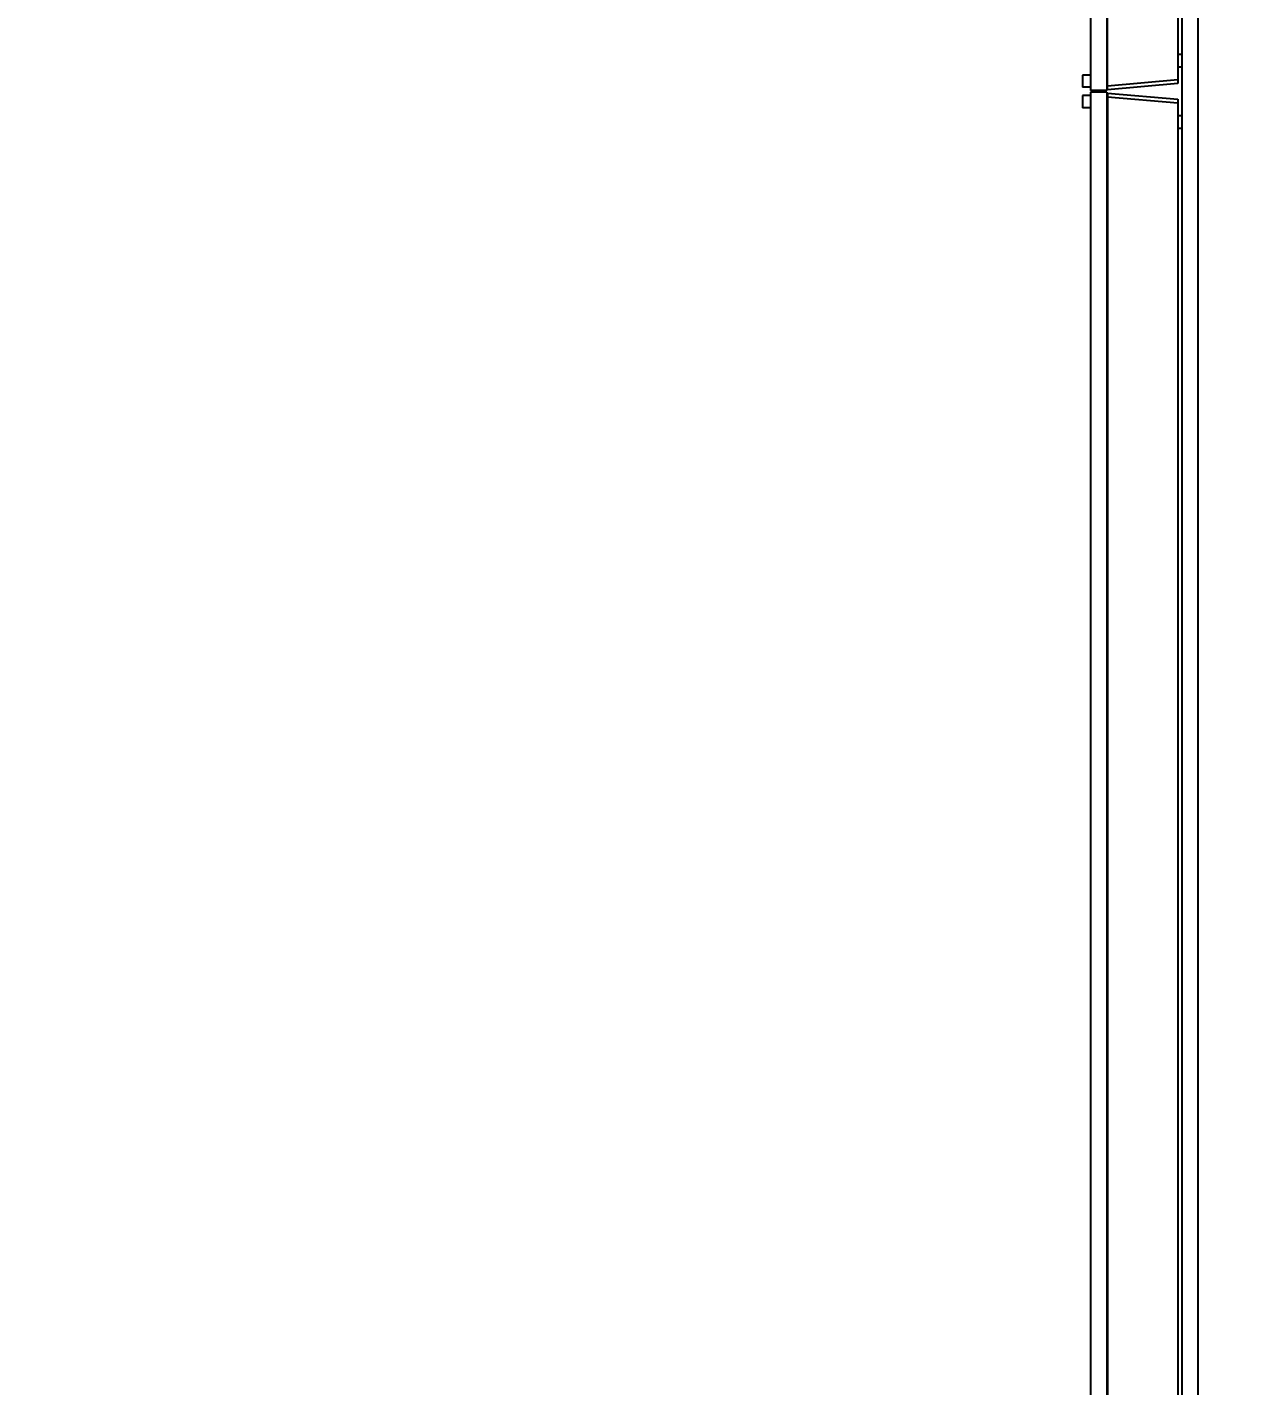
# Model space of a CAD drawing. Header units: millimetres. Extents: x -73584 to -37571, y -61249 to -50748.
# Drawn here: x -48449 to -48298.7, y -54769.3 to -54602.8 of the extents above; entities that cross this region are included whole.
import ezdxf

# ---------------------------------------------------------------- set-up
doc = ezdxf.new("R2010")
doc.units = ezdxf.units.MM
doc.header["$LTSCALE"] = 200
doc.header["$PDSIZE"] = -1
doc.layers.add('DIM', color=3, linetype='Continuous')
doc.styles.add('TSSD_Dimension', font='tssdeng.shx', dxfattribs={"width": 0.7, "bigfont": 'hztxt.shx'})
doc.dimstyles.new('TSSD_20_20', dxfattribs={"dimtxt": 60, "dimasz": 20, "dimexe": 20, "dimexo": 50, "dimgap": 20, "dimtad": 1, "dimdec": 0, "dimzin": 0, "dimdsep": 46, "dimtxsty": 'TSSD_Dimension', "dimblk": 'ARCHTICK', "dimcen": 0, "dimdle": 20, "dimclrt": 7, "dimadec": 0, "dimazin": 0, "dimtfac": 1, "dimtdec": 0, "dimtix": 1, "dimtmove": 2, "dimatfit": 3, "dimfxl": 1, "dimtolj": 1, "dimtzin": 0, "dimarcsym": 0})

# ---------------------------------------------------------------- blocks, each defined once
blk = doc.blocks.new('5569')
at = {"color": 7, "linetype": 'Continuous'}
for p, q in [((-46088.04, -54684.37), (-46088.04, -54934.17)), ((-46086.04, -54684.37), (-46086.04, -54934.17)), ((-46085.94, -54934.07), (-46085.94, -54684.47)), ((-46077.34, -54685.22), (-46077.34, -54933.31)), ((-46076.84, -54684.32), (-46076.84, -55184.22)), ((-46074.84, -55187.22), (-46074.84, -54684.32)), ((-46076.84, -54929.77), (-46077.34, -54929.77)), ((-46077.34, -54931.27), (-46076.84, -54931.27)), ((-46088.04, -54932.27), (-46089.04, -54932.27)), ((-46089.04, -54932.27), (-46089.04, -54933.77)), ((-46088.04, -54933.77), (-46089.04, -54933.77)), ((-46085.94, -54933.57), (-46077.34, -54932.82)), ((-46077.34, -54933.31), (-46085.94, -54934.07)), ((-46088.04, -54934.77), (-46089.04, -54934.77)), ((-46089.04, -54934.77), (-46089.04, -54936.27)), ((-46086.04, -54934.17), (-46088.04, -54934.17)), ((-46086.04, -54934.37), (-46088.04, -54934.37)), ((-46088.04, -54934.37), (-46088.04, -55184.17)), ((-46086.04, -54934.37), (-46086.04, -55184.17)), ((-46085.94, -54934.47), (-46077.34, -54935.22)), ((-46085.94, -54934.47), (-46085.94, -55184.07)), ((-46077.34, -54935.72), (-46085.94, -54934.96)), ((-46077.34, -54935.22), (-46077.34, -55183.31)), ((-46088.04, -54936.27), (-46089.04, -54936.27)), ((-46076.84, -54937.27), (-46077.34, -54937.27)), ((-46077.34, -54938.77), (-46076.84, -54938.77)), ((-46085.94, -54944.17), (-46086.04, -54944.17)), ((-46086.04, -54944.6), (-46085.94, -54944.6)), ((-46085.94, -54945.77), (-46086.04, -54945.77)), ((-46085.94, -54946.85), (-46086.04, -54946.85)), ((-46085.94, -54947.14), (-46086.04, -54947.14)), ((-46086.04, -54951.19), (-46085.94, -54951.19)), ((-46086.04, -54951.47), (-46085.94, -54951.47)), ((-46086.04, -54952.56), (-46085.94, -54952.56)), ((-46085.94, -54953.74), (-46086.04, -54953.74)), ((-46085.94, -54954.17), (-46086.04, -54954.17)), ((-46085.94, -55006.77), (-46086.04, -55006.77)), ((-46086.04, -55007.2), (-46085.94, -55007.2)), ((-46085.94, -55008.37), (-46086.04, -55008.37)), ((-46085.94, -55009.46), (-46086.04, -55009.46)), ((-46085.94, -55009.74), (-46086.04, -55009.74)), ((-46086.04, -55013.79), (-46085.94, -55013.79)), ((-46086.04, -55014.08), (-46085.94, -55014.08)), ((-46086.04, -55015.16), (-46085.94, -55015.16)), ((-46085.94, -55016.34), (-46086.04, -55016.34)), ((-46085.94, -55016.77), (-46086.04, -55016.77)), ((-46085.94, -55021.62), (-46086.04, -55021.62)), ((-46086.04, -55022.05), (-46085.94, -55022.05)), ((-46085.94, -55023.22), (-46086.04, -55023.22)), ((-46085.94, -55024.31), (-46086.04, -55024.31)), ((-46085.94, -55024.59), (-46086.04, -55024.59)), ((-46086.04, -55028.64), (-46085.94, -55028.64)), ((-46086.04, -55028.93), (-46085.94, -55028.93)), ((-46086.04, -55030.01), (-46085.94, -55030.01)), ((-46085.94, -55031.19), (-46086.04, -55031.19)), ((-46085.94, -55031.62), (-46086.04, -55031.62)), ((-46086.04, -55034.82), (-46085.94, -55034.82)), ((-46086.04, -55034.82), (-46085.94, -55034.92)), ((-46086.04, -55035.46), (-46085.94, -55035.36)), ((-46085.94, -55035.46), (-46086.04, -55035.46)), ((-46085.94, -55036.27), (-46086.04, -55036.27)), ((-46085.94, -55037.27), (-46086.04, -55037.27)), ((-46086.04, -55037.36), (-46085.94, -55037.36)), ((-46086.04, -55037.36), (-46085.94, -55037.46)), ((-46086.04, -55038), (-46085.94, -55037.9)), ((-46085.94, -55038), (-46086.04, -55038)), ((-46086.04, -55039.9), (-46085.94, -55039.9)), ((-46086.04, -55039.9), (-46085.94, -55040)), ((-46086.04, -55040.54), (-46085.94, -55040.44)), ((-46085.94, -55040.54), (-46086.04, -55040.54)), ((-46086.04, -55042.44), (-46085.94, -55042.44)), ((-46086.04, -55042.44), (-46085.94, -55042.54)), ((-46086.04, -55043.08), (-46085.94, -55042.98)), ((-46085.94, -55043.08), (-46086.04, -55043.08)), ((-46086.04, -55044.98), (-46085.94, -55044.98)), ((-46086.04, -55044.98), (-46085.94, -55045.08)), ((-46086.04, -55045.62), (-46085.94, -55045.52)), ((-46085.94, -55045.62), (-46086.04, -55045.62)), ((-46086.04, -55047.52), (-46085.94, -55047.52)), ((-46086.04, -55047.52), (-46085.94, -55047.62)), ((-46086.04, -55048.16), (-46085.94, -55048.06)), ((-46085.94, -55048.16), (-46086.04, -55048.16)), ((-46086.04, -55050.06), (-46085.94, -55050.06)), ((-46086.04, -55050.06), (-46085.94, -55050.16)), ((-46086.04, -55050.7), (-46085.94, -55050.6)), ((-46085.94, -55050.7), (-46086.04, -55050.7)), ((-46086.04, -55052.6), (-46085.94, -55052.6)), ((-46086.04, -55052.6), (-46085.94, -55052.7)), ((-46086.04, -55053.24), (-46085.94, -55053.14)), ((-46085.94, -55053.24), (-46086.04, -55053.24)), ((-46085.94, -55054.27), (-46086.04, -55054.27)), ((-46086.04, -55054.7), (-46085.94, -55054.7)), ((-46086.04, -55055.14), (-46085.94, -55055.14)), ((-46086.04, -55055.14), (-46085.94, -55055.24)), ((-46086.04, -55055.78), (-46085.94, -55055.68)), ((-46085.94, -55055.78), (-46086.04, -55055.78)), ((-46085.94, -55055.87), (-46086.04, -55055.87)), ((-46085.94, -55056.96), (-46086.04, -55056.96)), ((-46085.94, -55057.24), (-46086.04, -55057.24)), ((-46086.04, -55057.68), (-46085.94, -55057.68)), ((-46086.04, -55057.68), (-46085.94, -55057.78)), ((-46086.04, -55058.32), (-46085.94, -55058.22)), ((-46085.94, -55058.32), (-46086.04, -55058.32)), ((-46086.04, -55060.22), (-46085.94, -55060.22)), ((-46086.04, -55060.22), (-46085.94, -55060.32)), ((-46086.04, -55060.86), (-46085.94, -55060.76)), ((-46085.94, -55060.86), (-46086.04, -55060.86)), ((-46086.04, -55061.29), (-46085.94, -55061.29)), ((-46086.04, -55061.58), (-46085.94, -55061.58)), ((-46086.04, -55062.66), (-46085.94, -55062.66)), ((-46086.04, -55062.76), (-46085.94, -55062.76)), ((-46086.04, -55062.76), (-46085.94, -55062.86)), ((-46086.04, -55063.4), (-46085.94, -55063.3)), ((-46085.94, -55063.4), (-46086.04, -55063.4)), ((-46085.94, -55063.84), (-46086.04, -55063.84)), ((-46085.94, -55064.27), (-46086.04, -55064.27)), ((-46086.04, -55065.3), (-46085.94, -55065.3)), ((-46086.04, -55065.3), (-46085.94, -55065.4)), ((-46086.04, -55065.94), (-46085.94, -55065.84)), ((-46085.94, -55065.94), (-46086.04, -55065.94)), ((-46086.04, -55067.84), (-46085.94, -55067.84)), ((-46086.04, -55067.84), (-46085.94, -55067.94)), ((-46086.04, -55068.48), (-46085.94, -55068.38)), ((-46085.94, -55068.48), (-46086.04, -55068.48)), ((-46086.04, -55070.38), (-46085.94, -55070.38)), ((-46086.04, -55070.38), (-46085.94, -55070.48)), ((-46086.04, -55071.02), (-46085.94, -55070.92)), ((-46085.94, -55071.02), (-46086.04, -55071.02)), ((-46086.04, -55072.92), (-46085.94, -55072.92)), ((-46086.04, -55072.92), (-46085.94, -55073.02)), ((-46086.04, -55073.56), (-46085.94, -55073.46)), ((-46085.94, -55073.56), (-46086.04, -55073.56)), ((-46086.04, -55075.46), (-46085.94, -55075.46)), ((-46086.04, -55075.46), (-46085.94, -55075.56)), ((-46086.04, -55076.1), (-46085.94, -55076)), ((-46085.94, -55076.1), (-46086.04, -55076.1)), ((-46086.04, -55078), (-46085.94, -55078)), ((-46086.04, -55078), (-46085.94, -55078.1)), ((-46086.04, -55078.64), (-46085.94, -55078.54)), ((-46085.94, -55078.64), (-46086.04, -55078.64)), ((-46086.04, -55080.54), (-46085.94, -55080.54)), ((-46086.04, -55080.54), (-46085.94, -55080.64)), ((-46086.04, -55081.18), (-46085.94, -55081.08)), ((-46085.94, -55081.18), (-46086.04, -55081.18)), ((-46085.94, -55081.27), (-46086.04, -55081.27)), ((-46085.94, -55082.27), (-46086.04, -55082.27)), ((-46086.04, -55083.08), (-46085.94, -55083.08)), ((-46086.04, -55083.08), (-46085.94, -55083.18)), ((-46086.04, -55083.72), (-46085.94, -55083.62)), ((-46085.94, -55083.72), (-46086.04, -55083.72)), ((-46085.94, -55086.92), (-46086.04, -55086.92)), ((-46086.04, -55087.35), (-46085.94, -55087.35)), ((-46085.94, -55088.52), (-46086.04, -55088.52)), ((-46085.94, -55089.61), (-46086.04, -55089.61)), ((-46085.94, -55089.89), (-46086.04, -55089.89))]:
    blk.add_line(p, q, dxfattribs=at)
blk = doc.blocks.new('*U670')
at = {"layer": 'DIM', "color": 3}
blk.add_blockref('5569', (46037.07, 54931.02), dxfattribs=at)
blk = doc.blocks.new('*U671')
at = {"layer": 'DIM', "color": 0, "linetype": 'ByBlock', "lineweight": -2, "transparency": 16777216}
blk.add_blockref('*U670', (0, 500), dxfattribs=at)
blk = doc.blocks.new('_ArchTick')
at = {"color": 0, "linetype": 'ByBlock'}
blk.add_lwpolyline([(-0.7071, -0.7071, 0.5, 0.5, 0), (0.7071, 0.7071, 0.5, 0.5, 0)], format="xyseb", dxfattribs=at)
blk = doc.blocks.new('*D674')
at = {"layer": 'Defpoints', "color": 0, "transparency": 16777216}
for p in [(-48671.17, -54360.66), (-48307.71, -54360.66), (-48307.71, -54860.66)]:
    blk.add_point(p, dxfattribs=at)
at = {"layer": 'DIM', "color": 0, "lineweight": -2, "transparency": 16777216}
for p, q in [((-48671.17, -54880.66), (-48671.17, -54340.66)), ((-48357.71, -54360.66), (-48691.17, -54360.66)), ((-48357.71, -54860.66), (-48691.17, -54860.66))]:
    blk.add_line(p, q, dxfattribs=at)
at = {"layer": 'DIM', "color": 0, "lineweight": -2, "transparency": 16777216, "xscale": 20, "yscale": 20, "zscale": 20}
for p, rotation in [((-48671.17, -54360.66), 90), ((-48671.17, -54860.66), 270)]:
    blk.add_blockref('_ArchTick', p, dxfattribs=dict(at, rotation=rotation))
at = {"layer": 'DIM', "color": 7, "transparency": 16777216, "insert": (-48722.32, -54610.66), "char_height": 60, "attachment_point": 5, "rotation": 90, "style": 'TSSD_Dimension'}
blk.add_mtext('\\A1;500 [1\'-7 3/4"]', dxfattribs=at)
blk = doc.blocks.new('*D1379')
at = {"layer": 'Defpoints', "color": 0, "transparency": 16777216}
for p in [(-48990.72, -52360.81), (-48318.41, -52360.81), (-48298.69, -55500.66)]:
    blk.add_point(p, dxfattribs=at)
at = {"layer": 'DIM', "color": 0, "lineweight": -2, "transparency": 16777216}
for p, q in [((-48990.72, -55520.66), (-48990.72, -52340.81)), ((-48368.41, -52360.81), (-49010.72, -52360.81)), ((-48348.69, -55500.66), (-49010.72, -55500.66))]:
    blk.add_line(p, q, dxfattribs=at)
at = {"layer": 'DIM', "color": 0, "lineweight": -2, "transparency": 16777216, "xscale": 20, "yscale": 20, "zscale": 20}
for p, rotation in [((-48990.72, -52360.81), 90), ((-48990.72, -55500.66), 270)]:
    blk.add_blockref('_ArchTick', p, dxfattribs=dict(at, rotation=rotation))
at = {"layer": 'DIM', "color": 7, "transparency": 16777216, "insert": (-49041.87, -53930.73), "char_height": 60, "attachment_point": 5, "rotation": 90, "style": 'TSSD_Dimension'}
blk.add_mtext('\\A1;3140 [10\'-3 1/2"]', dxfattribs=at)

msp = doc.modelspace()

# ---------------------------------------------------------------- block references
at = {"layer": 'DIM', "color": 3}
msp.add_blockref('*U671', (-48267.725, -55107.458), dxfattribs=at)

# ---------------------------------------------------------------- dimensions: what is measured, and where the dimension line sits
at = {"layer": 'DIM'}
for base, p1, p2, picture, middle in [((-48990.716, -52360.808), (-48298.691, -55500.658), (-48318.409, -52360.808), '*D1379', (-49041.87, -53930.733)), ((-48671.166, -54360.658), (-48307.71, -54860.658), (-48307.71, -54360.658), '*D674', (-48722.319, -54610.658))]:
    dim = msp.add_linear_dim(base=base, p1=p1, p2=p2, angle=90, dimstyle='TSSD_20_20', dxfattribs=at)
    dim.commit()
    dim.dimension.update_dxf_attribs({"geometry": picture, "text_midpoint": middle})

doc.saveas('drawing.dxf')
